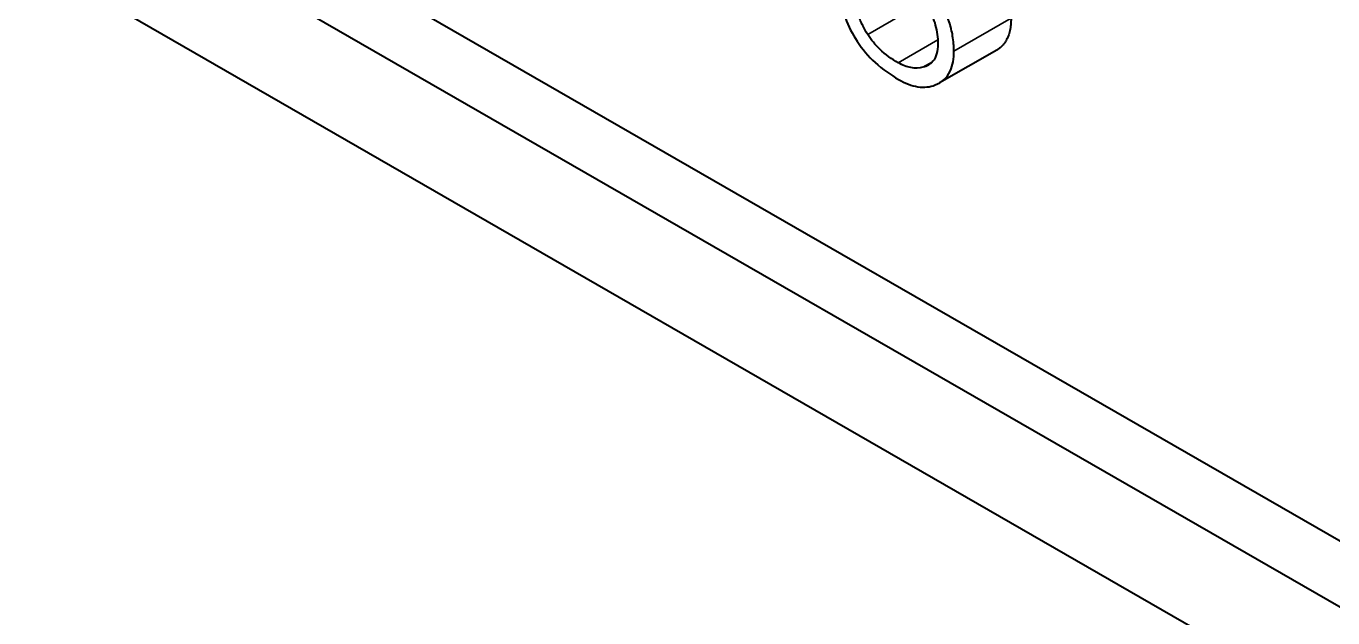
# Model space of a CAD drawing. Header units: millimetres. Extents: x 0 to 4752, y 0 to 3360.
# Drawn here: x 3861.34 to 3874.26, y 2633.22 to 2639.08 of the extents above; entities that cross this region are included whole.
import ezdxf

# ---------------------------------------------------------------- set-up
doc = ezdxf.new("R2010")
doc.units = ezdxf.units.MM
doc.header["$LTSCALE"] = 8
doc.layers.add('가시적인 것(ISO)', color=3, linetype='Continuous', lineweight=40)
doc.layers.add('가시적인 좁은 것(ISO)', color=3, linetype='Continuous', lineweight=35)

msp = doc.modelspace()

# ---------------------------------------------------------------- linework, layer by layer
at = {"layer": '가시적인 것(ISO)'}
for p, q in [((3836.08, 2655.356), (3896.269, 2620.695)), ((3896.269, 2619.653), (3835.175, 2654.834)), ((3838.767, 2654.462), (3875.112, 2633.533)), ((3870.935, 2638.838), (3870.37, 2638.513))]:
    msp.add_line(p, q, dxfattribs=at)
for points, knots in [([(3869.36, 2639.518), (3869.365, 2639.457), (3869.373, 2639.393), (3869.399, 2639.271), (3869.416, 2639.212), (3869.468, 2639.074), (3869.507, 2638.997), (3869.555, 2638.925)], [-0.08381323, -0.08381323, -0.08381323, -0.08381323, -0.05682333, -0.05682333, -0.0326647, -0.0326647, 0, 0, 0, 0]), ([(3869.66, 2638.992), (3869.639, 2639.025), (3869.62, 2639.058), (3869.587, 2639.129), (3869.573, 2639.166), (3869.534, 2639.285), (3869.52, 2639.367), (3869.514, 2639.444)], [-0.06347244, -0.06347244, -0.06347244, -0.06347244, -0.048937, -0.048937, -0.03392419, -0.03392419, 0, 0, 0, 0]), ([(3870.255, 2639.254), (3870.271, 2639.228), (3870.285, 2639.2), (3870.31, 2639.143), (3870.32, 2639.114), (3870.346, 2639.021), (3870.353, 2638.959), (3870.353, 2638.902)], [-0.05002825, -0.05002825, -0.05002825, -0.05002825, -0.03825521, -0.03825521, -0.02635672, -0.02635672, 0, 0, 0, 0]), ([(3870.512, 2638.828), (3870.512, 2638.876), (3870.508, 2638.926), (3870.492, 2639.024), (3870.481, 2639.071), (3870.442, 2639.185), (3870.411, 2639.248), (3870.373, 2639.308)], [-0.06847724, -0.06847724, -0.06847724, -0.06847724, -0.04661572, -0.04661572, -0.02689565, -0.02689565, 0, 0, 0, 0]), ([(3869.555, 2638.925), (3869.607, 2638.845), (3869.667, 2638.776), (3869.807, 2638.647), (3869.887, 2638.592), (3869.965, 2638.547)], [-0.07736329, -0.07736329, -0.07736329, -0.07736329, -0.04151275, -0.04151275, 0, 0, 0, 0]), ([(3869.96, 2638.713), (3869.899, 2638.748), (3869.836, 2638.792), (3869.735, 2638.89), (3869.695, 2638.938), (3869.66, 2638.992)], [-0.05677559, -0.05677559, -0.05677559, -0.05677559, -0.02424852, -0.02424852, 0, 0, 0, 0]), ([(3870.353, 2638.902), (3870.353, 2638.865), (3870.349, 2638.831), (3870.332, 2638.772), (3870.32, 2638.747), (3870.278, 2638.696), (3870.245, 2638.678), (3870.206, 2638.669)], [-0.05769707, -0.05769707, -0.05769707, -0.05769707, -0.04091858, -0.04091858, -0.02488103, -0.02488103, 0, 0, 0, 0]), ([(3870.327, 2638.493), (3870.36, 2638.505), (3870.39, 2638.522), (3870.44, 2638.569), (3870.46, 2638.597), (3870.501, 2638.686), (3870.512, 2638.753), (3870.512, 2638.828)], [-0.07825942, -0.07825942, -0.07825942, -0.07825942, -0.05569503, -0.05569503, -0.03440391, -0.03440391, 0, 0, 0, 0]), ([(3870.206, 2638.669), (3870.169, 2638.659), (3870.129, 2638.657), (3870.045, 2638.672), (3870.003, 2638.688), (3869.96, 2638.713)], [-0.04708765, -0.04708765, -0.04708765, -0.04708765, -0.02283833, -0.02283833, 0, 0, 0, 0]), ([(3869.965, 2638.547), (3870.031, 2638.509), (3870.094, 2638.485), (3870.218, 2638.466), (3870.275, 2638.473), (3870.327, 2638.493)], [-0.07016994, -0.07016994, -0.07016994, -0.07016994, -0.03547211, -0.03547211, 0, 0, 0, 0])]:
    msp.add_open_spline(points, degree=3, knots=knots, dxfattribs=at)
msp.add_open_spline([(3871.077, 2639.154), (3871.077, 2638.92), (3870.935, 2638.838)], degree=2, dxfattribs=at)
at = {"layer": '가시적인 좁은 것(ISO)'}
for p, q in [((3870.216, 2639.312), (3869.66, 2638.992)), ((3871.077, 2639.154), (3870.512, 2638.828)), ((3870.352, 2638.938), (3869.96, 2638.713)), ((3870.3, 2638.723), (3870.206, 2638.669))]:
    msp.add_line(p, q, dxfattribs=at)

doc.saveas('drawing.dxf')
